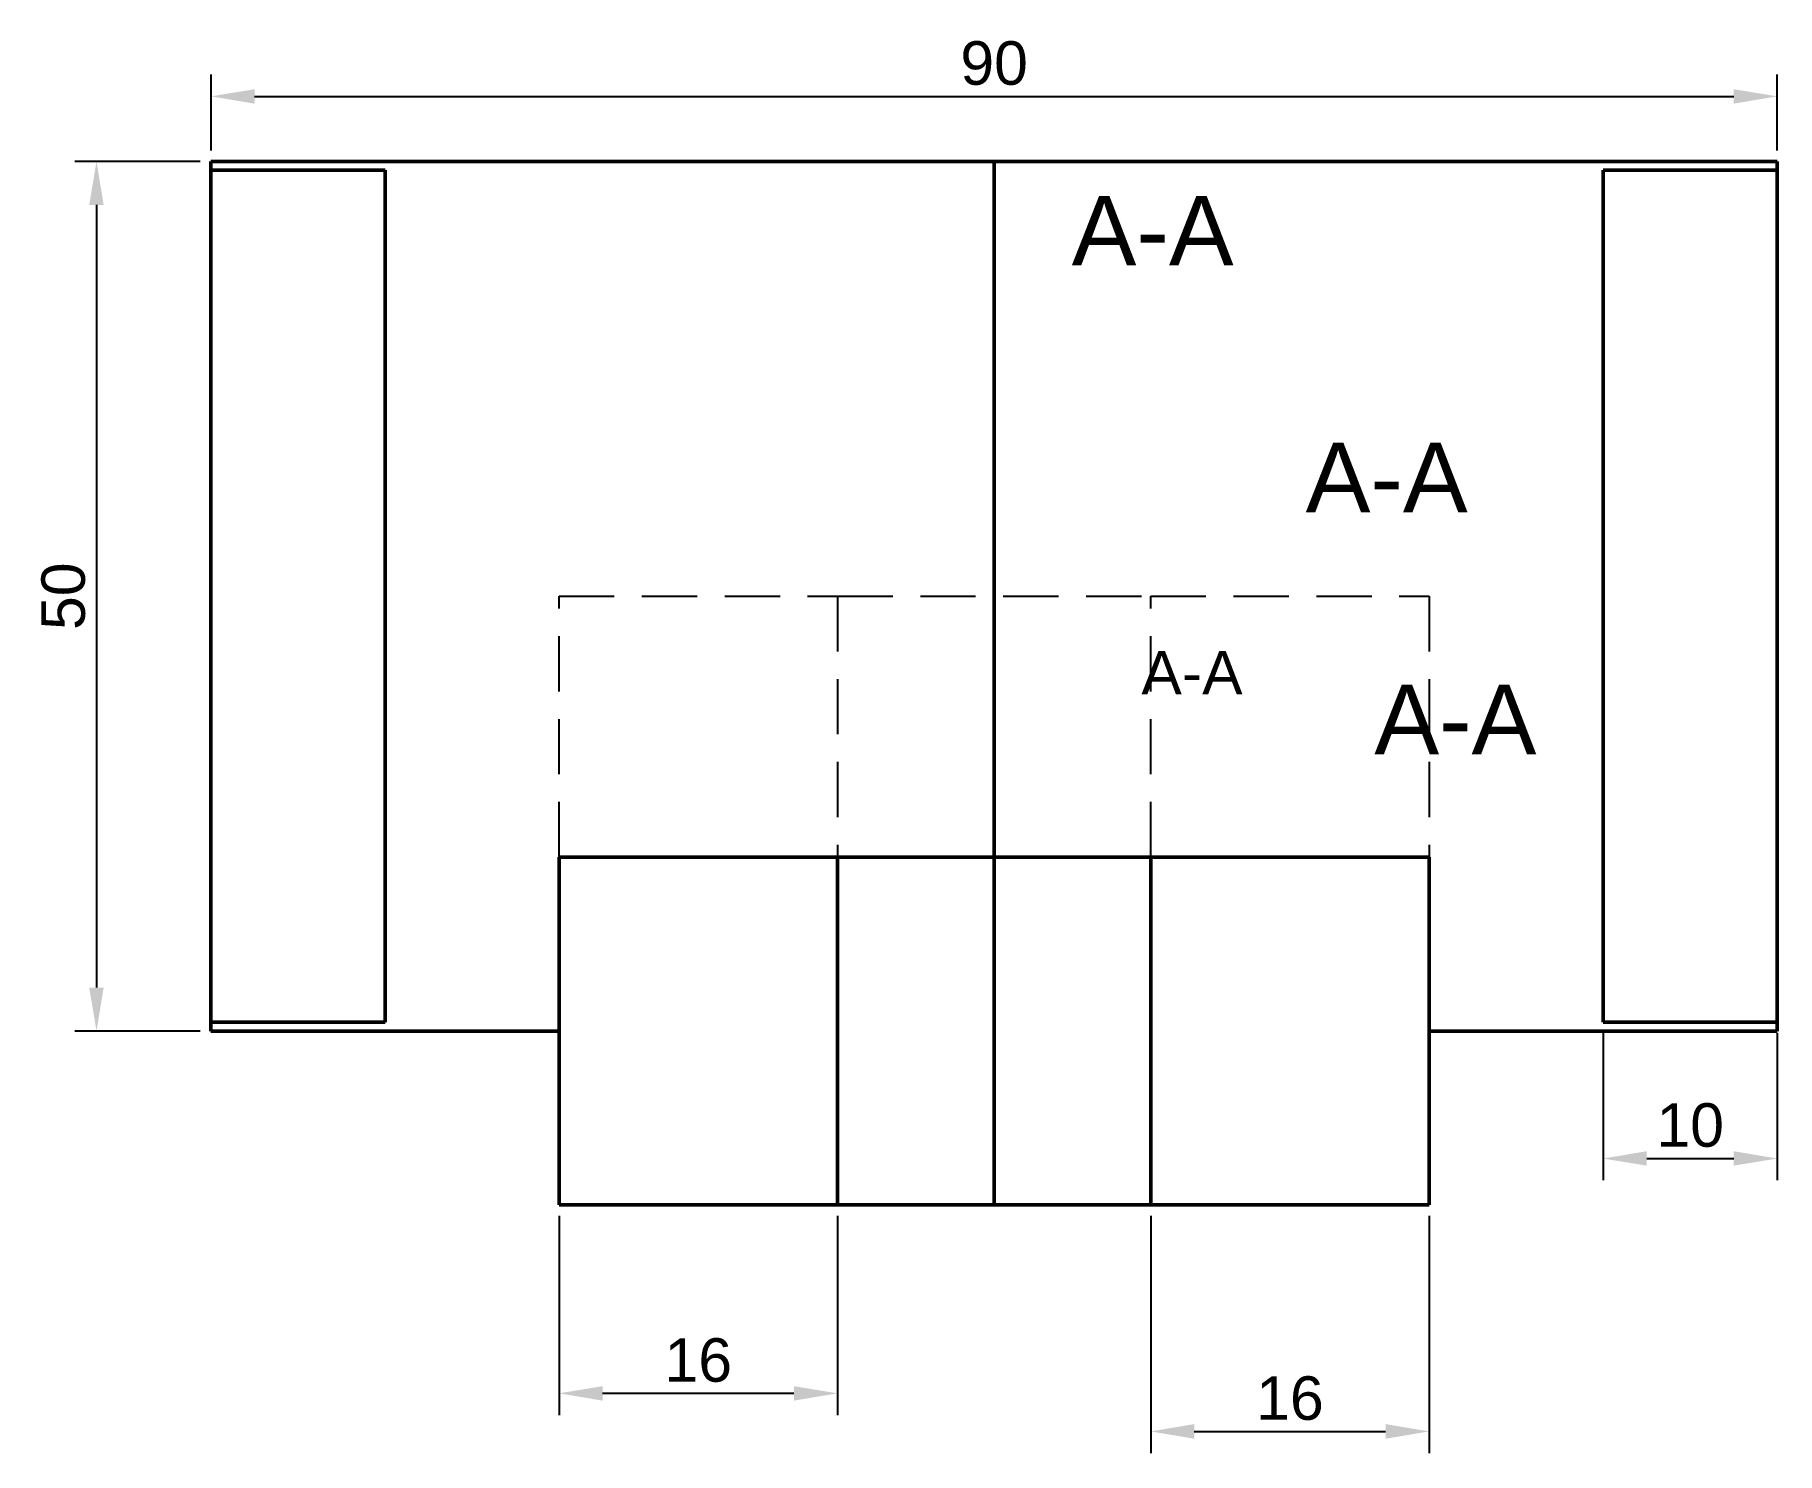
# Model space of a CAD drawing. Header units: millimetres. Extents: x -429 to -329, y 0 to 549.
# Drawn here: x -429.4 to -329.3, y 467.7 to 549.2 of the extents above.
import ezdxf

# ---------------------------------------------------------------- set-up
doc = ezdxf.new("R2010")
doc.units = ezdxf.units.MM
doc.linetypes.add('HIDDEN2', pattern=[4.7625, 3.175, -1.5875])
for name, color, linetype, lineweight in [('front-VIS', 7, 'Continuous', 50), ('left-VIS', 7, 'Continuous', 50), ('top-VIS', 7, 'Continuous', 50)]:
    doc.layers.add(name, color=color, linetype=linetype, lineweight=lineweight)
for name, color, linetype in [('left-HAT', 7, 'Continuous'), ('left-HID', 170, 'HIDDEN2'), ('top-DIM', 10, 'Continuous'), ('top-HID', 170, 'HIDDEN2')]:
    doc.layers.add(name, color=color, linetype=linetype)
doc.styles.get("Standard").update_dxf_attribs({"font": 'arial.ttf'})
doc.dimstyles.new('ISO-25', dxfattribs={"dimtxt": 2.5, "dimasz": 2.5, "dimexe": 1.25, "dimexo": 0.625, "dimtad": 1, "dimtxsty": 'Standard', "dimcen": 2.5, "dimadec": 0, "dimazin": 0, "dimtfac": 1, "dimtmove": 0, "dimatfit": 3, "dimfxl": 1, "dimarcsym": 0})

# ---------------------------------------------------------------- blocks, each defined once
blk = doc.blocks.new('*D2')
at = {"layer": 'Defpoints', "color": 0, "transparency": 16777216}
for p in [(-399.25, 481.95), (-383.25, 481.95), (-383.25, 471.12)]:
    blk.add_point(p, dxfattribs=at)
at = {"layer": 'top-DIM', "color": 0, "lineweight": -2, "transparency": 16777216}
for p, q in [((-399.25, 481.33), (-399.25, 469.87)), ((-383.25, 481.33), (-383.25, 469.87)), ((-396.75, 471.12), (-385.75, 471.12))]:
    blk.add_line(p, q, dxfattribs=at)
at = {"layer": 'top-DIM', "color": 0, "transparency": 16777216}
for points in [[(-396.75, 471.53), (-396.75, 470.7), (-399.25, 471.12)], [(-385.75, 471.53), (-385.75, 470.7), (-383.25, 471.12)]]:
    blk.add_solid(points, dxfattribs=at)
at = {"layer": 'top-DIM', "color": 0, "transparency": 16777216, "insert": (-391.25, 473.02), "char_height": 2.5, "attachment_point": 5}
blk.add_mtext('16', dxfattribs=at)
blk = doc.blocks.new('*D3')
at = {"layer": 'Defpoints', "color": 0, "transparency": 16777216}
for p in [(-365.25, 481.95), (-349.25, 481.95), (-349.25, 468.93)]:
    blk.add_point(p, dxfattribs=at)
at = {"layer": 'top-DIM', "color": 0, "lineweight": -2, "transparency": 16777216}
for p, q in [((-365.25, 481.33), (-365.25, 467.68)), ((-349.25, 481.33), (-349.25, 467.68)), ((-362.75, 468.93), (-351.75, 468.93))]:
    blk.add_line(p, q, dxfattribs=at)
at = {"layer": 'top-DIM', "color": 0, "transparency": 16777216}
for points in [[(-362.75, 469.35), (-362.75, 468.51), (-365.25, 468.93)], [(-351.75, 469.35), (-351.75, 468.51), (-349.25, 468.93)]]:
    blk.add_solid(points, dxfattribs=at)
at = {"layer": 'top-DIM', "color": 0, "transparency": 16777216, "insert": (-357.25, 470.83), "char_height": 2.5, "attachment_point": 5}
blk.add_mtext('16', dxfattribs=at)
blk = doc.blocks.new('*D4')
at = {"layer": 'Defpoints', "color": 0, "transparency": 16777216}
for p in [(-419.25, 541.95), (-425.83, 491.95), (-419.25, 491.95)]:
    blk.add_point(p, dxfattribs=at)
at = {"layer": 'top-DIM', "color": 0, "lineweight": -2, "transparency": 16777216}
for p, q in [((-419.88, 541.95), (-427.08, 541.95)), ((-425.83, 539.45), (-425.83, 494.45)), ((-419.88, 491.95), (-427.08, 491.95))]:
    blk.add_line(p, q, dxfattribs=at)
at = {"layer": 'top-DIM', "color": 0, "transparency": 16777216}
for points in [[(-426.25, 539.45), (-425.42, 539.45), (-425.83, 541.95)], [(-426.25, 494.45), (-425.42, 494.45), (-425.83, 491.95)]]:
    blk.add_solid(points, dxfattribs=at)
at = {"layer": 'top-DIM', "color": 0, "transparency": 16777216, "insert": (-427.73, 516.95), "char_height": 2.5, "attachment_point": 5, "rotation": 90}
blk.add_mtext('50', dxfattribs=at)
blk = doc.blocks.new('*D5')
at = {"layer": 'Defpoints', "color": 0, "transparency": 16777216}
for p in [(-329.25, 545.69), (-419.25, 541.95), (-329.25, 541.95)]:
    blk.add_point(p, dxfattribs=at)
at = {"layer": 'top-DIM', "color": 0, "lineweight": -2, "transparency": 16777216}
for p, q in [((-419.25, 542.58), (-419.25, 546.94)), ((-329.25, 542.58), (-329.25, 546.94)), ((-416.75, 545.69), (-331.75, 545.69))]:
    blk.add_line(p, q, dxfattribs=at)
at = {"layer": 'top-DIM', "color": 0, "transparency": 16777216}
for points in [[(-416.75, 546.1), (-416.75, 545.27), (-419.25, 545.69)], [(-331.75, 546.1), (-331.75, 545.27), (-329.25, 545.69)]]:
    blk.add_solid(points, dxfattribs=at)
at = {"layer": 'top-DIM', "color": 0, "transparency": 16777216, "insert": (-374.25, 547.59), "char_height": 2.5, "attachment_point": 5}
blk.add_mtext('90', dxfattribs=at)
blk = doc.blocks.new('*D7')
at = {"layer": 'Defpoints', "color": 0, "transparency": 16777216}
for p in [(-339.25, 492.46), (-329.25, 492.46), (-329.25, 484.62)]:
    blk.add_point(p, dxfattribs=at)
at = {"layer": 'top-DIM', "color": 0, "lineweight": -2, "transparency": 16777216}
for p, q in [((-339.25, 491.83), (-339.25, 483.37)), ((-329.25, 491.83), (-329.25, 483.37)), ((-336.75, 484.62), (-331.75, 484.62))]:
    blk.add_line(p, q, dxfattribs=at)
at = {"layer": 'top-DIM', "color": 0, "transparency": 16777216}
for points in [[(-336.75, 485.04), (-336.75, 484.21), (-339.25, 484.62)], [(-331.75, 485.04), (-331.75, 484.21), (-329.25, 484.62)]]:
    blk.add_solid(points, dxfattribs=at)
at = {"layer": 'top-DIM', "color": 0, "transparency": 16777216, "insert": (-334.25, 486.53), "char_height": 2.5, "attachment_point": 5}
blk.add_mtext('10', dxfattribs=at)

msp = doc.modelspace()

# ---------------------------------------------------------------- hatches: boundary and pattern name
at = {"layer": 'left-HAT', "extrusion": (-1, 0, 0)}
h = msp.add_hatch(dxfattribs=at)
h.set_pattern_fill('ANSI31', color=256, style=0)
h.set_pattern_definition([(135, (-2e-29, -1e-13), (-2.245064, -2.245064), [])])
edge = h.paths.add_edge_path()
edge.add_line((-516.952, 30), (-501.952, 30))
edge.add_line((-501.952, 30), (-501.952, 75))
edge.add_arc((-516.952, 55), 25, 53.1301, 270)
h.paths.add_polyline_path([(-481.952, 9), (-516.952, 9), (-516.952, 0), (-481.952, 0)])

# ---------------------------------------------------------------- linework, layer by layer
at = {"layer": 'left-HID'}
msp.add_line((-374.252, 492.457, 60), (-374.252, 541.447, 60), dxfattribs=at)
at = {"layer": 'left-HID', "extrusion": (-1, 0, 0)}
msp.add_arc((-516.952, 55, 374.252), 25, 270, 306.8699, dxfattribs=at)
at = {"layer": 'left-VIS'}
for p, q in [((-374.252, 516.952), (-374.252, 481.952)), ((-374.252, 516.952, 9), (-374.252, 516.952, 30)), ((-374.252, 481.952, 9), (-374.252, 516.952, 9)), ((-374.252, 516.952, 9), (-374.252, 516.952)), ((-374.252, 516.952, 30), (-374.252, 501.952, 30)), ((-374.252, 501.952, 20), (-374.252, 481.952, 20)), ((-374.252, 501.952, 30), (-374.252, 501.952, 20)), ((-374.252, 501.952, 30), (-374.252, 501.952, 75)), ((-374.252, 481.952), (-374.252, 481.952, 9)), ((-374.252, 481.952, 20), (-374.252, 481.952, 9))]:
    msp.add_line(p, q, dxfattribs=at)
at = {"layer": 'left-VIS', "extrusion": (-1, 0, 0)}
msp.add_arc((-516.952, 55, 374.252), 25, 53.1301, 270, dxfattribs=at)
at = {"layer": 'left-VIS', "extrusion": (1, 0, 0)}
msp.add_arc((516.952, 55, -374.252), 25, 126.8699, 233.1301, dxfattribs=at)
at = {"layer": 'top-HID'}
for p, q in [((-399.252, 516.952), (-383.252, 516.952)), ((-399.252, 501.952), (-399.252, 516.952)), ((-383.252, 516.952), (-383.252, 501.952)), ((-383.252, 516.952), (-365.252, 516.952)), ((-365.252, 501.952), (-365.252, 516.952)), ((-365.252, 516.952), (-349.252, 516.952)), ((-349.252, 516.952), (-349.252, 501.952))]:
    msp.add_line(p, q, dxfattribs=at)
at = {"layer": 'top-VIS'}
for p, q in [((-419.252, 541.952), (-419.252, 541.447)), ((-329.252, 541.952), (-419.252, 541.952)), ((-329.252, 541.447), (-329.252, 541.952)), ((-419.252, 541.447), (-409.252, 541.447)), ((-419.252, 492.457), (-419.252, 541.447)), ((-409.252, 492.457), (-409.252, 541.447)), ((-339.252, 541.447), (-329.252, 541.447)), ((-339.252, 541.447), (-339.252, 492.457)), ((-329.252, 541.447), (-329.252, 492.457)), ((-399.252, 501.952), (-349.252, 501.952)), ((-399.252, 501.952), (-399.252, 491.952)), ((-383.252, 481.952), (-383.252, 501.952)), ((-365.252, 501.952), (-365.252, 481.952)), ((-349.252, 491.952), (-349.252, 501.952)), ((-409.252, 492.457), (-419.252, 492.457)), ((-419.252, 492.457), (-419.252, 491.952)), ((-399.252, 491.952), (-419.252, 491.952)), ((-399.252, 481.952), (-399.252, 491.952)), ((-349.252, 491.952), (-349.252, 481.952)), ((-329.252, 491.952), (-349.252, 491.952)), ((-329.252, 492.457), (-339.252, 492.457)), ((-329.252, 491.952), (-329.252, 492.457)), ((-383.252, 481.952), (-399.252, 481.952)), ((-365.252, 481.952), (-383.252, 481.952)), ((-349.252, 481.952), (-365.252, 481.952))]:
    msp.add_line(p, q, dxfattribs=at)

# ---------------------------------------------------------------- texts
at = {"layer": 'front-VIS', "insert": (-362.879, 512.552, 98.161), "char_height": 2.5, "width": 13.83351, "attachment_point": 5}
msp.add_mtext('A-A', dxfattribs=at)
at = {"layer": 'left-VIS'}
msp.add_text('A-A', height=4, dxfattribs=at).set_placement((-369.796, 535.966, 90.278))
msp.add_text('A-A', height=4, dxfattribs=at).set_placement((-369.796, 535.966, 90.278))
at = {"layer": 'left-VIS', "char_height": 4, "attachment_point": 5}
for insert, width in [((-351.691, 523.773, 92.095), 36.20877), ((-347.744, 509.865, 90.278), 44.10252)]:
    msp.add_mtext('A-A', dxfattribs=dict(at, insert=insert, width=width))

# ---------------------------------------------------------------- dimensions: what is measured, and where the dimension line sits
at = {"layer": 'top-DIM'}
for base, p1, p2, picture, middle in [((-329.252, 545.685), (-419.252, 541.952), (-329.252, 541.952), '*D5', (-374.252, 547.587)), ((-329.252, 484.624), (-339.252, 492.457), (-329.252, 492.457), '*D7', (-334.252, 486.526)), ((-383.252, 471.116), (-399.252, 481.952), (-383.252, 481.952), '*D2', (-391.252, 473.018)), ((-349.252, 468.929), (-365.252, 481.952), (-349.252, 481.952), '*D3', (-357.252, 470.831))]:
    dim = msp.add_linear_dim(base=base, p1=p1, p2=p2, dimstyle='ISO-25', dxfattribs=at)
    dim.commit()
    dim.dimension.update_dxf_attribs({"geometry": picture, "text_midpoint": middle})
dim = msp.add_linear_dim(base=(-425.832, 491.952), p1=(-419.252, 541.952), p2=(-419.252, 491.952), angle=90, dimstyle='ISO-25', dxfattribs=at)
dim.commit()
dim.dimension.update_dxf_attribs({"geometry": '*D4', "text_midpoint": (-427.734, 516.952)})

doc.saveas('drawing.dxf')
